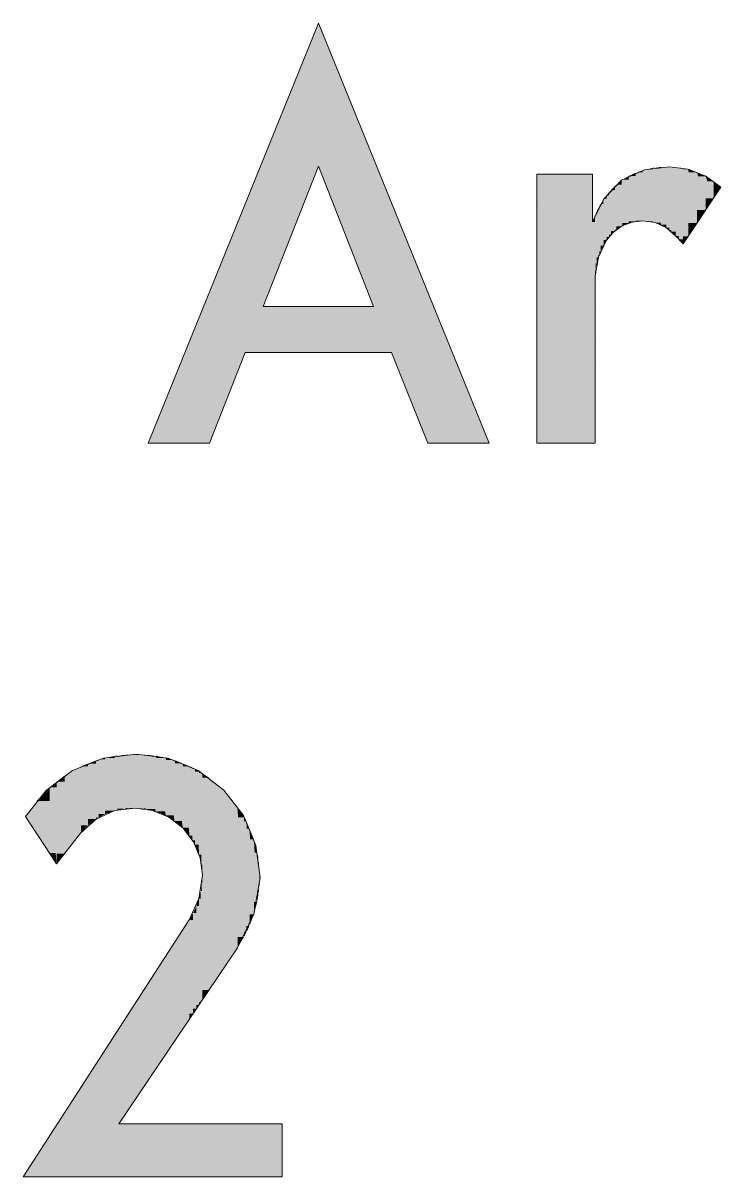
# Model space of a CAD drawing. Extents: x 885 to 2021, y 330 to 1122.
# Drawn here: x 1908.61 to 1912.02, y 647.39 to 653.02 of the extents above; entities that cross this region are included whole.
import ezdxf

# ---------------------------------------------------------------- set-up
doc = ezdxf.new("R2010")
doc.units = 0
doc.layers.get('0').update_dxf_attribs({"lineweight": 18})
doc.layers.add('P11_Plankopf_Ausführung_AF_4_800 Plankopf', color=7, linetype='Continuous', lineweight=25)

# ---------------------------------------------------------------- blocks, each defined once
blk = doc.blocks.new('Referenz-A0T8DI3SAL', base_point=(1729.7843, 502.0648))
at = {"layer": 'P11_Plankopf_Ausführung_AF_4_800 Plankopf', "color": 0, "linetype": 'Continuous', "lineweight": 13, "ltscale": 16.9}
for p, q in [((1910.054, 653.0184), (1909.2232, 650.9701)), ((1910.8852, 650.9701), (1910.054, 653.0184)), ((1909.7829, 651.6374), (1910.054, 652.3201)), ((1910.054, 652.3201), (1910.3225, 651.6374)), ((1911.6434, 652.3033), (1911.5315, 652.2525)), ((1911.7655, 652.3177), (1911.6434, 652.3033)), ((1911.8565, 652.3057), (1911.7655, 652.3177)), ((1911.9418, 652.2717), (1911.8565, 652.3057)), ((1911.3897, 652.2819), (1911.1186, 652.2819)), ((1911.1186, 652.2819), (1911.1186, 650.9701)), ((1911.3897, 652.0493), (1911.3897, 652.2819)), ((1911.5315, 652.2525), (1911.4451, 652.1617)), ((1912.0162, 652.2179), (1911.9418, 652.2717)), ((1911.8319, 651.9416), (1912.0162, 652.2179)), ((1911.4451, 652.1617), (1911.3897, 652.0493)), ((1911.5349, 652.0294), (1911.4923, 651.9996)), ((1911.5834, 652.0481), (1911.5349, 652.0294)), ((1911.635, 652.0544), (1911.5834, 652.0481)), ((1911.6953, 652.0459), (1911.635, 652.0544)), ((1911.7506, 652.0205), (1911.6953, 652.0459)), ((1911.7961, 651.9801), (1911.7506, 652.0205)), ((1911.4583, 651.9604), (1911.4188, 651.8768)), ((1911.4923, 651.9996), (1911.4583, 651.9604)), ((1911.7961, 651.9801), (1911.8319, 651.9416)), ((1911.4188, 651.8768), (1911.4023, 651.7859)), ((1911.4023, 650.9701), (1911.4023, 651.7859)), ((1910.3225, 651.6374), (1909.7829, 651.6374)), ((1909.5219, 650.9701), (1909.696, 651.4122)), ((1909.696, 651.4122), (1910.4097, 651.4122)), ((1910.4097, 651.4122), (1910.5861, 650.9701)), ((1909.2232, 650.9701), (1909.5219, 650.9701)), ((1910.5861, 650.9701), (1910.8852, 650.9701)), ((1911.1186, 650.9701), (1911.4023, 650.9701)), ((1909.0045, 649.4344), (1908.8545, 649.374)), ((1909.1649, 649.4541), (1909.0045, 649.4344)), ((1909.3208, 649.434), (1909.1649, 649.4541)), ((1909.4662, 649.3741), (1909.3208, 649.434)), ((1908.8545, 649.374), (1908.7252, 649.277)), ((1909.5912, 649.2787), (1909.4662, 649.3741)), ((1908.7252, 649.277), (1908.6253, 649.1499)), ((1909.6872, 649.1542), (1909.5912, 649.2787)), ((1908.6253, 649.1499), (1908.7762, 648.9196)), ((1909.0601, 649.1789), (1908.9686, 649.1375)), ((1909.1598, 649.1908), (1909.0601, 649.1789)), ((1909.2445, 649.1797), (1909.1598, 649.1908)), ((1909.3235, 649.147), (1909.2445, 649.1797)), ((1909.3913, 649.0949), (1909.3235, 649.147)), ((1909.7477, 649.0091), (1909.6872, 649.1542)), ((1908.9686, 649.1375), (1908.8937, 649.0706)), ((1909.4433, 649.0271), (1909.3913, 649.0949)), ((1908.7762, 648.9196), (1908.8937, 649.0706)), ((1909.476, 648.9482), (1909.4433, 649.0271)), ((1909.7686, 648.8532), (1909.7477, 649.0091)), ((1909.4872, 648.8634), (1909.476, 648.9482)), ((1909.4705, 648.7502), (1909.4872, 648.8634)), ((1909.7386, 648.6738), (1909.7686, 648.8532)), ((1909.4231, 648.6461), (1909.4705, 648.7502)), ((1909.4231, 648.6461), (1908.6127, 647.3928)), ((1909.6585, 648.5105), (1909.7386, 648.6738)), ((1909.0804, 647.6514), (1909.6585, 648.5105)), ((1909.8759, 647.6514), (1909.0804, 647.6514)), ((1909.8759, 647.3928), (1909.8759, 647.6514)), ((1908.6127, 647.3928), (1909.8759, 647.3928))]:
    blk.add_line(p, q, dxfattribs=at)
at = {"layer": 'P11_Plankopf_Ausführung_AF_4_800 Plankopf', "color": 0, "linetype": 'Continuous', "lineweight": 0, "ltscale": 0.0169}
for points in [[(1910.054, 652.3499), (1909.7829, 652.3499), (1910.054, 653.0184)], [(1910.1898, 652.3201), (1910.054, 652.3201), (1910.054, 653.0184)], [(1910.3225, 652.3569), (1910.1826, 652.3569), (1910.054, 653.0184)], [(1909.7829, 652.1358), (1909.696, 652.1358), (1909.7829, 652.3499)], [(1910.054, 652.3201), (1909.7829, 652.3201), (1909.7829, 652.3499)], [(1910.054, 652.3201), (1910.054, 652.3499), (1909.7829, 652.3499)], [(1910.3225, 651.6374), (1910.3225, 652.3569), (1910.1826, 652.3569)], [(1910.3225, 651.4122), (1910.4097, 651.4122), (1910.3225, 652.3569)], [(1910.4097, 652.142), (1910.3423, 652.142), (1910.3225, 652.3569)], [(1909.7829, 651.6374), (1910.054, 652.3201), (1909.7829, 652.3201)], [(1910.3225, 651.6374), (1910.1898, 652.3201), (1910.054, 652.3201)], [(1911.635, 652.2903), (1911.6044, 652.2903), (1911.635, 652.3005)], [(1911.6434, 652.3005), (1911.635, 652.3005), (1911.6434, 652.3033)], [(1911.6434, 652.0544), (1911.635, 652.0544), (1911.635, 652.3005)], [(1911.6434, 652.0538), (1911.6434, 652.3005), (1911.635, 652.3005)], [(1911.6655, 652.3033), (1911.6434, 652.3033), (1911.6655, 652.3083)], [(1911.6653, 652.0538), (1911.6434, 652.0538), (1911.6434, 652.3033)], [(1911.6655, 652.0524), (1911.6655, 652.3033), (1911.6434, 652.3033)], [(1911.6835, 652.3083), (1911.6655, 652.3083), (1911.6835, 652.3123)], [(1911.6833, 652.0524), (1911.6655, 652.0524), (1911.6655, 652.3083)], [(1911.6835, 652.0485), (1911.6835, 652.3083), (1911.6655, 652.3083)], [(1911.6953, 652.3123), (1911.6835, 652.3123), (1911.6953, 652.3137)], [(1911.6952, 652.0485), (1911.6835, 652.0485), (1911.6835, 652.3123)], [(1911.6953, 652.0459), (1911.6953, 652.3123), (1911.6835, 652.3123)], [(1911.7239, 652.3137), (1911.6953, 652.3137), (1911.7239, 652.3171)], [(1911.7228, 652.0459), (1911.6953, 652.0459), (1911.6953, 652.3137)], [(1911.7239, 652.0352), (1911.7239, 652.3137), (1911.6953, 652.3137)], [(1911.7244, 652.0352), (1911.7239, 652.0352), (1911.7239, 652.3171)], [(1911.7244, 652.0349), (1911.7244, 652.3171), (1911.7239, 652.3171)], [(1911.7244, 652.3171), (1911.7239, 652.3171), (1911.7244, 652.3171)], [(1911.7506, 652.3171), (1911.7244, 652.3171), (1911.7506, 652.3175)], [(1911.7493, 652.0349), (1911.7244, 652.0349), (1911.7244, 652.3171)], [(1911.7506, 652.0205), (1911.7506, 652.3171), (1911.7244, 652.3171)], [(1911.7655, 652.3175), (1911.7506, 652.3175), (1911.7655, 652.3177)], [(1911.7649, 652.0205), (1911.7506, 652.0205), (1911.7506, 652.3175)], [(1911.7655, 652.0091), (1911.7655, 652.3175), (1911.7506, 652.3175)], [(1911.7746, 652.0091), (1911.7655, 652.0091), (1911.7655, 652.3177)], [(1911.7748, 652.3171), (1911.7655, 652.3171), (1911.7655, 652.3177)], [(1911.7748, 652.002), (1911.7748, 652.3171), (1911.7655, 652.3171)], [(1911.7948, 652.002), (1911.7748, 652.002), (1911.7748, 652.3171)], [(1911.7961, 652.3156), (1911.7749, 652.3156), (1911.7748, 652.3171)], [(1911.7961, 651.9801), (1911.7961, 652.3156), (1911.7749, 652.3156)], [(1911.8107, 651.9801), (1911.7961, 651.9801), (1911.7961, 652.3156)], [(1911.8114, 652.3145), (1911.7962, 652.3145), (1911.7961, 652.3156)], [(1911.8114, 651.9637), (1911.8114, 652.3145), (1911.7962, 652.3145)], [(1911.8307, 651.9637), (1911.8114, 651.9637), (1911.8114, 652.3145)], [(1911.8319, 652.3105), (1911.8116, 652.3105), (1911.8114, 652.3145)], [(1911.8319, 651.9416), (1911.8319, 652.3105), (1911.8116, 652.3105)], [(1911.8565, 651.9785), (1911.8319, 651.9785), (1911.8319, 652.3105)], [(1911.8565, 652.3057), (1911.8323, 652.3057), (1911.8319, 652.3105)], [(1911.8565, 651.9785), (1911.8565, 652.3057), (1911.8323, 652.3057)], [(1911.9002, 652.044), (1911.8565, 652.044), (1911.8565, 652.3057)], [(1911.9002, 652.2913), (1911.8589, 652.2913), (1911.8565, 652.3057)], [(1911.9002, 652.044), (1911.9002, 652.2913), (1911.8589, 652.2913)], [(1911.9418, 652.1064), (1911.9002, 652.1064), (1911.9002, 652.2913)], [(1911.9418, 652.2717), (1911.9046, 652.2717), (1911.9002, 652.2913)], [(1911.1186, 650.9701), (1911.3897, 650.9701), (1911.1186, 652.2819)], [(1911.3897, 652.0493), (1911.3897, 652.2819), (1911.1186, 652.2819)], [(1911.3897, 652.0493), (1911.1667, 652.0493), (1911.1186, 652.2819)], [(1911.5315, 652.2303), (1911.5057, 652.2303), (1911.5315, 652.2525)], [(1911.5349, 652.2525), (1911.5315, 652.2525), (1911.5349, 652.2545)], [(1911.5349, 652.0294), (1911.5315, 652.0294), (1911.5315, 652.2525)], [(1911.5349, 652.0294), (1911.5349, 652.2525), (1911.5315, 652.2525)], [(1911.5668, 652.2545), (1911.5349, 652.2545), (1911.5668, 652.2731)], [(1911.5668, 652.0432), (1911.5349, 652.0432), (1911.5349, 652.2545)], [(1911.5668, 652.0432), (1911.5668, 652.2545), (1911.5349, 652.2545)], [(1911.567, 652.2731), (1911.5668, 652.2731), (1911.567, 652.2732)], [(1911.567, 652.0432), (1911.5668, 652.0432), (1911.5668, 652.2731)], [(1911.567, 652.0432), (1911.567, 652.2731), (1911.5668, 652.2731)], [(1911.6004, 652.2732), (1911.567, 652.2732), (1911.6004, 652.2885)], [(1911.6004, 652.0516), (1911.567, 652.0516), (1911.567, 652.2732)], [(1911.6004, 652.0516), (1911.6004, 652.2732), (1911.567, 652.2732)], [(1911.6044, 652.2885), (1911.6004, 652.2885), (1911.6044, 652.2903)], [(1911.6044, 652.0519), (1911.6004, 652.0519), (1911.6004, 652.2885)], [(1911.6044, 652.0519), (1911.6044, 652.2885), (1911.6004, 652.2885)], [(1911.635, 652.0544), (1911.6044, 652.0544), (1911.6044, 652.2903)], [(1911.635, 652.0544), (1911.635, 652.2903), (1911.6044, 652.2903)], [(1911.9418, 652.1064), (1911.9418, 652.2717), (1911.9046, 652.2717)], [(1911.9807, 652.1646), (1911.9418, 652.1646), (1911.9418, 652.2717)], [(1911.9807, 652.2471), (1911.9507, 652.2471), (1911.9418, 652.2717)], [(1911.9807, 652.1646), (1911.9807, 652.2471), (1911.9507, 652.2471)], [(1912.0162, 652.2179), (1911.9807, 652.2179), (1911.9807, 652.2471)], [(1911.4583, 652.1617), (1911.4451, 652.1617), (1911.4583, 652.1786)], [(1911.4708, 652.1786), (1911.4583, 652.1786), (1911.4708, 652.1948)], [(1911.4708, 651.9761), (1911.4583, 651.9761), (1911.4583, 652.1786)], [(1911.4708, 651.9761), (1911.4708, 652.1786), (1911.4583, 652.1786)], [(1911.4799, 652.1948), (1911.4708, 652.1948), (1911.4799, 652.2044)], [(1911.4799, 651.9875), (1911.4708, 651.9875), (1911.4708, 652.1948)], [(1911.4799, 651.9875), (1911.4799, 652.1948), (1911.4708, 652.1948)], [(1911.4997, 652.2044), (1911.4799, 652.2044), (1911.4997, 652.2252)], [(1911.4997, 652.0053), (1911.4799, 652.0053), (1911.4799, 652.2044)], [(1911.4997, 652.0053), (1911.4997, 652.2044), (1911.4799, 652.2044)], [(1911.5057, 652.2252), (1911.4997, 652.2252), (1911.5057, 652.2303)], [(1911.5057, 652.0107), (1911.4997, 652.0107), (1911.4997, 652.2252)], [(1911.5057, 652.0107), (1911.5057, 652.2252), (1911.4997, 652.2252)], [(1911.5315, 652.0273), (1911.5057, 652.0273), (1911.5057, 652.2303)], [(1911.5315, 652.0273), (1911.5315, 652.2303), (1911.5057, 652.2303)], [(1911.9807, 652.1646), (1912.0162, 652.2179), (1911.9807, 652.2179)], [(1909.696, 651.7066), (1909.5219, 651.7066), (1909.696, 652.1358)], [(1909.696, 651.4122), (1909.7829, 651.4122), (1909.696, 652.1358)], [(1909.7829, 651.4122), (1909.7829, 652.1358), (1909.696, 652.1358)], [(1910.4097, 651.4122), (1910.4097, 652.142), (1910.3423, 652.142)], [(1910.5195, 651.4122), (1910.4097, 651.4122), (1910.4097, 652.142)], [(1910.5861, 651.7071), (1910.4751, 651.7071), (1910.4097, 652.142)], [(1911.4229, 652.1179), (1911.4188, 652.1179), (1911.4229, 652.1261)], [(1911.4295, 652.1261), (1911.4229, 652.1261), (1911.4295, 652.1367)], [(1911.4295, 651.9058), (1911.4229, 651.9058), (1911.4229, 652.1261)], [(1911.4295, 651.9058), (1911.4295, 652.1261), (1911.4229, 652.1261)], [(1911.4427, 652.1367), (1911.4295, 652.1367), (1911.4427, 652.1578)], [(1911.4427, 651.9337), (1911.4295, 651.9337), (1911.4295, 652.1367)], [(1911.4427, 651.9337), (1911.4427, 652.1367), (1911.4295, 652.1367)], [(1911.4451, 652.1578), (1911.4427, 652.1578), (1911.4451, 652.1617)], [(1911.4451, 651.9379), (1911.4427, 651.9379), (1911.4427, 652.1578)], [(1911.4451, 651.9379), (1911.4451, 652.1578), (1911.4427, 652.1578)], [(1911.4583, 651.9604), (1911.4451, 651.9604), (1911.4451, 652.1617)], [(1911.4583, 651.9604), (1911.4583, 652.1617), (1911.4451, 652.1617)], [(1911.9418, 652.1064), (1911.9807, 652.1646), (1911.9418, 652.1646)], [(1911.4023, 652.0493), (1911.3897, 652.0493), (1911.4023, 652.0831)], [(1911.4044, 652.0831), (1911.4023, 652.0831), (1911.4044, 652.0885)], [(1911.4044, 651.8079), (1911.4023, 651.8079), (1911.4023, 652.0831)], [(1911.4044, 651.8079), (1911.4044, 652.0831), (1911.4023, 652.0831)], [(1911.4052, 652.0885), (1911.4044, 652.0885), (1911.4052, 652.0902)], [(1911.4052, 651.8167), (1911.4044, 651.8167), (1911.4044, 652.0885)], [(1911.4052, 651.8167), (1911.4052, 652.0885), (1911.4044, 652.0885)], [(1911.4107, 652.0902), (1911.4052, 652.0902), (1911.4107, 652.1014)], [(1911.4107, 651.8471), (1911.4052, 651.8471), (1911.4052, 652.0902)], [(1911.4107, 651.8471), (1911.4107, 652.0902), (1911.4052, 652.0902)], [(1911.4188, 652.1014), (1911.4107, 652.1014), (1911.4188, 652.1179)], [(1911.4188, 651.8768), (1911.4107, 651.8768), (1911.4107, 652.1014)], [(1911.4188, 651.8768), (1911.4188, 652.1014), (1911.4107, 652.1014)], [(1911.4229, 651.8879), (1911.4188, 651.8879), (1911.4188, 652.1179)], [(1911.4229, 651.8879), (1911.4229, 652.1179), (1911.4188, 652.1179)], [(1911.9002, 652.044), (1911.9418, 652.1064), (1911.9002, 652.1064)], [(1911.3897, 650.9701), (1911.3897, 652.0493), (1911.1667, 652.0493)], [(1911.3897, 650.9701), (1911.4023, 650.9701), (1911.3897, 652.0493)], [(1911.4023, 651.7859), (1911.4023, 652.0493), (1911.3897, 652.0493)], [(1911.4023, 651.7859), (1911.3928, 651.7859), (1911.3897, 652.0493)], [(1911.4997, 652.0053), (1911.5057, 652.0107), (1911.4997, 652.0107)], [(1911.5057, 652.0107), (1911.5315, 652.0273), (1911.5057, 652.0273)], [(1911.5315, 652.0273), (1911.5349, 652.0294), (1911.5315, 652.0294)], [(1911.5349, 652.0294), (1911.5668, 652.0432), (1911.5349, 652.0432)], [(1911.5668, 652.0432), (1911.567, 652.0432), (1911.5668, 652.0432)], [(1911.567, 652.0432), (1911.6004, 652.0516), (1911.567, 652.0516)], [(1911.6004, 652.0516), (1911.6044, 652.0519), (1911.6004, 652.0519)], [(1911.6044, 652.0519), (1911.635, 652.0544), (1911.6044, 652.0544)], [(1911.6434, 652.0538), (1911.6434, 652.0544), (1911.635, 652.0544)], [(1911.6655, 652.0524), (1911.6653, 652.0538), (1911.6434, 652.0538)], [(1911.6835, 652.0485), (1911.6833, 652.0524), (1911.6655, 652.0524)], [(1911.6953, 652.0459), (1911.6952, 652.0485), (1911.6835, 652.0485)], [(1911.7239, 652.0352), (1911.7228, 652.0459), (1911.6953, 652.0459)], [(1911.7244, 652.0349), (1911.7244, 652.0352), (1911.7239, 652.0352)], [(1911.7506, 652.0205), (1911.7493, 652.0349), (1911.7244, 652.0349)], [(1911.7655, 652.0091), (1911.7649, 652.0205), (1911.7506, 652.0205)], [(1911.7748, 652.002), (1911.7746, 652.0091), (1911.7655, 652.0091)], [(1911.8565, 651.9785), (1911.9002, 652.044), (1911.8565, 652.044)], [(1911.4451, 651.9379), (1911.4583, 651.9604), (1911.4451, 651.9604)], [(1911.4583, 651.9604), (1911.4708, 651.9761), (1911.4583, 651.9761)], [(1911.4708, 651.9761), (1911.4799, 651.9875), (1911.4708, 651.9875)], [(1911.4799, 651.9875), (1911.4997, 652.0053), (1911.4799, 652.0053)], [(1911.7961, 651.9801), (1911.7948, 652.002), (1911.7748, 652.002)], [(1911.8114, 651.9637), (1911.8107, 651.9801), (1911.7961, 651.9801)], [(1911.8319, 651.9416), (1911.8307, 651.9637), (1911.8114, 651.9637)], [(1911.8319, 651.9416), (1911.8565, 651.9785), (1911.8319, 651.9785)], [(1911.4229, 651.8879), (1911.4295, 651.9058), (1911.4229, 651.9058)], [(1911.4295, 651.9058), (1911.4427, 651.9337), (1911.4295, 651.9337)], [(1911.4427, 651.9337), (1911.4451, 651.9379), (1911.4427, 651.9379)], [(1911.4052, 651.8167), (1911.4107, 651.8471), (1911.4052, 651.8471)], [(1911.4107, 651.8471), (1911.4188, 651.8768), (1911.4107, 651.8768)], [(1911.4188, 651.8768), (1911.4229, 651.8879), (1911.4188, 651.8879)], [(1911.4023, 650.9701), (1911.4023, 651.7859), (1911.3928, 651.7859)], [(1911.4023, 651.7859), (1911.4044, 651.8079), (1911.4023, 651.8079)], [(1911.4044, 651.8079), (1911.4052, 651.8167), (1911.4044, 651.8167)], [(1909.2232, 650.9701), (1909.5219, 650.9701), (1909.5219, 651.7066)], [(1909.696, 651.4122), (1909.5219, 651.4122), (1909.5219, 651.7066)], [(1909.696, 651.4122), (1909.696, 651.7066), (1909.5219, 651.7066)], [(1910.5861, 650.9701), (1910.5861, 651.7071), (1910.4751, 651.7071)], [(1910.5861, 650.9701), (1910.8852, 650.9701), (1910.5861, 651.7071)], [(1909.7829, 651.4122), (1910.3225, 651.4122), (1909.7829, 651.6374)], [(1910.3225, 651.4122), (1910.3225, 651.6374), (1909.7829, 651.6374)], [(1909.5219, 650.9701), (1909.696, 651.4122), (1909.5219, 651.4122)], [(1910.5861, 650.9701), (1910.5195, 651.4122), (1910.4097, 651.4122)], [(1908.9686, 649.4078), (1908.9286, 649.4078), (1908.9686, 649.423)], [(1908.9822, 649.423), (1908.9686, 649.423), (1908.9822, 649.4282)], [(1908.9822, 649.1449), (1908.9686, 649.1449), (1908.9686, 649.423)], [(1908.9822, 649.1449), (1908.9822, 649.423), (1908.9686, 649.423)], [(1909.0128, 649.4282), (1908.9822, 649.4282), (1909.0128, 649.4349)], [(1909.0128, 649.1617), (1908.9822, 649.1617), (1908.9822, 649.4282)], [(1909.0128, 649.1617), (1909.0128, 649.4282), (1908.9822, 649.4282)], [(1909.0601, 649.4349), (1909.0128, 649.4349), (1909.0601, 649.4453)], [(1909.0601, 649.1789), (1909.0128, 649.1789), (1909.0128, 649.4349)], [(1909.0601, 649.1789), (1909.0601, 649.4349), (1909.0128, 649.4349)], [(1909.0726, 649.4453), (1909.0601, 649.4453), (1909.0726, 649.448)], [(1909.0726, 649.1813), (1909.0601, 649.1813), (1909.0601, 649.4453)], [(1909.0726, 649.1813), (1909.0726, 649.4453), (1909.0601, 649.4453)], [(1909.1095, 649.448), (1909.0726, 649.448), (1909.1095, 649.4505)], [(1909.1095, 649.1886), (1909.0726, 649.1886), (1909.0726, 649.448)], [(1909.1095, 649.1886), (1909.1095, 649.448), (1909.0726, 649.448)], [(1909.1598, 649.4505), (1909.1095, 649.4505), (1909.1598, 649.4538)], [(1909.1598, 649.1908), (1909.1095, 649.1908), (1909.1095, 649.4505)], [(1909.1598, 649.1908), (1909.1598, 649.4505), (1909.1095, 649.4505)], [(1909.1649, 649.4538), (1909.1598, 649.4538), (1909.1649, 649.4541)], [(1909.1649, 649.1908), (1909.1598, 649.1908), (1909.1598, 649.4538)], [(1909.1649, 649.1904), (1909.1649, 649.4538), (1909.1598, 649.4538)], [(1909.2104, 649.1904), (1909.1649, 649.1904), (1909.1649, 649.4541)], [(1909.211, 649.4506), (1909.1655, 649.4506), (1909.1649, 649.4541)], [(1909.211, 649.1868), (1909.211, 649.4506), (1909.1655, 649.4506)], [(1909.2571, 649.1868), (1909.211, 649.1868), (1909.211, 649.4506)], [(1909.2591, 649.4469), (1909.2117, 649.4469), (1909.211, 649.4506)], [(1909.2591, 649.1752), (1909.2591, 649.4469), (1909.2117, 649.4469)], [(1909.261, 649.1752), (1909.2591, 649.1752), (1909.2591, 649.4469)], [(1909.261, 649.4465), (1909.2591, 649.4465), (1909.2591, 649.4469)], [(1909.261, 649.1748), (1909.261, 649.4465), (1909.2591, 649.4465)], [(1909.3052, 649.1748), (1909.261, 649.1748), (1909.261, 649.4465)], [(1909.3084, 649.4352), (1909.2628, 649.4352), (1909.261, 649.4465)], [(1909.3084, 649.1551), (1909.3084, 649.4352), (1909.2628, 649.4352)], [(1909.3474, 649.1551), (1909.3084, 649.1551), (1909.3084, 649.4352)], [(1909.3511, 649.4251), (1909.3098, 649.4251), (1909.3084, 649.4352)], [(1909.3511, 649.129), (1909.3511, 649.4251), (1909.3098, 649.4251)], [(1909.3522, 649.129), (1909.3511, 649.129), (1909.3511, 649.4251)], [(1909.3522, 649.4246), (1909.3511, 649.4246), (1909.3511, 649.4251)], [(1909.3522, 649.1283), (1909.3522, 649.4246), (1909.3511, 649.4246)], [(1909.3873, 649.1283), (1909.3522, 649.1283), (1909.3522, 649.4246)], [(1909.3913, 649.4085), (1909.3541, 649.4085), (1909.3522, 649.4246)], [(1908.8937, 649.3498), (1908.8151, 649.3498), (1908.8937, 649.3941)], [(1908.8957, 649.3941), (1908.8937, 649.3941), (1908.8957, 649.3952)], [(1908.8957, 649.0726), (1908.8937, 649.0726), (1908.8937, 649.3941)], [(1908.8957, 649.0726), (1908.8957, 649.3941), (1908.8937, 649.3941)], [(1908.9286, 649.3952), (1908.8957, 649.3952), (1908.9286, 649.4078)], [(1908.9286, 649.1069), (1908.8957, 649.1069), (1908.8957, 649.3952)], [(1908.9286, 649.1069), (1908.9286, 649.3952), (1908.8957, 649.3952)], [(1908.9686, 649.1375), (1908.9286, 649.1375), (1908.9286, 649.4078)], [(1908.9686, 649.1375), (1908.9686, 649.4078), (1908.9286, 649.4078)], [(1909.3913, 649.0949), (1909.3913, 649.4085), (1909.3541, 649.4085)], [(1909.4209, 649.0949), (1909.3913, 649.0949), (1909.3913, 649.4085)], [(1909.4246, 649.3948), (1909.3926, 649.3948), (1909.3913, 649.4085)], [(1909.4246, 649.0559), (1909.4246, 649.3948), (1909.3926, 649.3948)], [(1909.4376, 649.0559), (1909.4246, 649.0559), (1909.4246, 649.3948)], [(1909.4385, 649.3891), (1909.4249, 649.3891), (1909.4246, 649.3948)], [(1909.4385, 649.0333), (1909.4385, 649.3891), (1909.4249, 649.3891)], [(1909.4508, 649.0333), (1909.4385, 649.0333), (1909.4385, 649.3891)], [(1909.4515, 649.3812), (1909.4388, 649.3812), (1909.4385, 649.3891)], [(1909.4515, 649.0121), (1909.4515, 649.3812), (1909.4388, 649.3812)], [(1909.4689, 649.0121), (1909.4515, 649.0121), (1909.4515, 649.3812)], [(1909.4711, 649.3692), (1909.4521, 649.3692), (1909.4515, 649.3812)], [(1909.4711, 648.9646), (1909.4711, 649.3692), (1909.4521, 649.3692)], [(1909.4818, 648.9646), (1909.4711, 648.9646), (1909.4711, 649.3692)], [(1909.4831, 649.3619), (1909.4713, 649.3619), (1909.4711, 649.3692)], [(1908.7762, 649.2929), (1908.7421, 649.2929), (1908.7762, 649.3195)], [(1908.8151, 649.3195), (1908.7762, 649.3195), (1908.8151, 649.3498)], [(1908.8151, 648.9695), (1908.7762, 648.9695), (1908.7762, 649.3195)], [(1908.8151, 648.9695), (1908.8151, 649.3195), (1908.7762, 649.3195)], [(1908.8937, 649.0706), (1908.8151, 649.0706), (1908.8151, 649.3498)], [(1908.8937, 649.0706), (1908.8937, 649.3498), (1908.8151, 649.3498)], [(1909.4831, 648.9147), (1909.4831, 649.3619), (1909.4713, 649.3619)], [(1909.4868, 648.9147), (1909.4831, 648.9147), (1909.4831, 649.3619)], [(1909.4872, 649.3594), (1909.4832, 649.3594), (1909.4831, 649.3619)], [(1909.4872, 648.8634), (1909.4872, 649.3594), (1909.4832, 649.3594)], [(1909.5192, 648.3034), (1909.4872, 648.3034), (1909.4872, 649.3594)], [(1909.5192, 649.3399), (1909.4878, 649.3399), (1909.4872, 649.3594)], [(1909.5192, 648.3034), (1909.5192, 649.3399), (1909.4878, 649.3399)], [(1909.5912, 648.4104), (1909.5192, 648.4104), (1909.5192, 649.3399)], [(1909.5912, 649.2787), (1909.5239, 649.2787), (1909.5192, 649.3399)], [(1908.7421, 649.2258), (1908.6784, 649.2258), (1908.7421, 649.2929)], [(1908.7715, 648.9717), (1908.7421, 648.9717), (1908.7421, 649.2929)], [(1908.7762, 648.9196), (1908.7762, 649.2929), (1908.7421, 649.2929)], [(1909.5912, 648.4104), (1909.5912, 649.2787), (1909.5239, 649.2787)], [(1909.6527, 648.5019), (1909.5912, 648.5019), (1909.5912, 649.2787)], [(1909.6527, 649.207), (1909.5969, 649.207), (1909.5912, 649.2787)], [(1908.6784, 649.1499), (1908.6253, 649.1499), (1908.6784, 649.2258)], [(1908.7177, 649.069), (1908.6784, 649.069), (1908.6784, 649.2258)], [(1908.7421, 648.9717), (1908.7421, 649.2258), (1908.6784, 649.2258)], [(1909.6527, 648.5019), (1909.6527, 649.207), (1909.5969, 649.207)], [(1909.6585, 648.5105), (1909.6527, 648.5105), (1909.6527, 649.207)], [(1909.6585, 649.1976), (1909.6528, 649.1976), (1909.6527, 649.207)], [(1909.6585, 648.5105), (1909.6585, 649.1976), (1909.6528, 649.1976)], [(1909.6904, 648.5623), (1909.6585, 648.5623), (1909.6585, 649.1976)], [(1909.6904, 649.1457), (1909.6611, 649.1457), (1909.6585, 649.1976)], [(1908.6784, 649.069), (1908.6784, 649.1499), (1908.6253, 649.1499)], [(1908.9686, 649.1375), (1908.9822, 649.1449), (1908.9686, 649.1449)], [(1908.9822, 649.1449), (1909.0128, 649.1617), (1908.9822, 649.1617)], [(1909.0128, 649.1617), (1909.0601, 649.1789), (1909.0128, 649.1789)], [(1909.0601, 649.1789), (1909.0726, 649.1813), (1909.0601, 649.1813)], [(1909.0726, 649.1813), (1909.1095, 649.1886), (1909.0726, 649.1886)], [(1909.1095, 649.1886), (1909.1598, 649.1908), (1909.1095, 649.1908)], [(1909.1649, 649.1904), (1909.1649, 649.1908), (1909.1598, 649.1908)], [(1909.211, 649.1868), (1909.2104, 649.1904), (1909.1649, 649.1904)], [(1909.2591, 649.1752), (1909.2571, 649.1868), (1909.211, 649.1868)], [(1909.261, 649.1748), (1909.261, 649.1752), (1909.2591, 649.1752)], [(1909.3084, 649.1551), (1909.3052, 649.1748), (1909.261, 649.1748)], [(1909.3511, 649.129), (1909.3474, 649.1551), (1909.3084, 649.1551)], [(1909.6904, 648.5623), (1909.6904, 649.1457), (1909.6611, 649.1457)], [(1909.7023, 648.5865), (1909.6904, 648.5865), (1909.6904, 649.1457)], [(1909.7023, 649.1265), (1909.6908, 649.1265), (1909.6904, 649.1457)], [(1908.8957, 649.0726), (1908.9286, 649.1069), (1908.8957, 649.1069)], [(1908.9286, 649.1069), (1908.9686, 649.1375), (1908.9286, 649.1375)], [(1909.3522, 649.1283), (1909.3522, 649.129), (1909.3511, 649.129)], [(1909.3913, 649.0949), (1909.3873, 649.1283), (1909.3522, 649.1283)], [(1909.4246, 649.0559), (1909.4209, 649.0949), (1909.3913, 649.0949)], [(1909.7023, 648.5865), (1909.7023, 649.1265), (1909.6908, 649.1265)], [(1909.7172, 648.6169), (1909.7023, 648.6169), (1909.7023, 649.1265)], [(1909.7172, 649.0907), (1909.7033, 649.0907), (1909.7023, 649.1265)], [(1909.7172, 648.6169), (1909.7172, 649.0907), (1909.7033, 649.0907)], [(1909.7386, 648.6738), (1909.7172, 648.6738), (1909.7172, 649.0907)], [(1909.7386, 649.0394), (1909.7198, 649.0394), (1909.7172, 649.0907)], [(1908.7421, 648.9717), (1908.7177, 649.069), (1908.6784, 649.069)], [(1908.8151, 648.9695), (1908.8937, 649.0706), (1908.8151, 649.0706)], [(1908.8937, 649.0706), (1908.8957, 649.0726), (1908.8937, 649.0726)], [(1909.4385, 649.0333), (1909.4376, 649.0559), (1909.4246, 649.0559)], [(1909.4515, 649.0121), (1909.4508, 649.0333), (1909.4385, 649.0333)], [(1909.7386, 648.6738), (1909.7386, 649.0394), (1909.7198, 649.0394)], [(1909.7387, 648.6741), (1909.7386, 648.6741), (1909.7386, 649.0394)], [(1909.7387, 649.0393), (1909.7386, 649.0393), (1909.7386, 649.0394)], [(1909.7387, 648.6741), (1909.7387, 649.0393), (1909.7386, 649.0393)], [(1909.7543, 648.7326), (1909.7387, 648.7326), (1909.7387, 649.0393)], [(1909.7543, 648.9745), (1909.742, 648.9745), (1909.7387, 649.0393)], [(1908.7762, 648.9196), (1908.7715, 648.9717), (1908.7421, 648.9717)], [(1909.4711, 648.9646), (1909.4689, 649.0121), (1909.4515, 649.0121)], [(1909.7543, 648.7326), (1909.7543, 648.9745), (1909.742, 648.9745)], [(1909.7609, 648.7719), (1909.7543, 648.7719), (1909.7543, 648.9745)], [(1909.7609, 648.9474), (1909.7552, 648.9474), (1909.7543, 648.9745)], [(1908.7762, 648.9196), (1908.8151, 648.9695), (1908.7762, 648.9695)], [(1909.4831, 648.9147), (1909.4818, 648.9646), (1909.4711, 648.9646)], [(1909.7609, 648.7719), (1909.7609, 648.9474), (1909.7552, 648.9474)], [(1909.7644, 648.7925), (1909.7609, 648.7925), (1909.7609, 648.9474)], [(1909.7644, 648.9048), (1909.7619, 648.9048), (1909.7609, 648.9474)], [(1909.4872, 648.8634), (1909.4868, 648.9147), (1909.4831, 648.9147)], [(1909.4872, 648.8252), (1909.4852, 648.8252), (1909.4872, 648.8634)], [(1909.7644, 648.7925), (1909.7644, 648.9048), (1909.7619, 648.9048)], [(1909.7686, 648.8532), (1909.7644, 648.8532), (1909.7644, 648.9048)], [(1909.4852, 648.7874), (1909.4796, 648.7874), (1909.4852, 648.8252)], [(1909.4872, 648.2559), (1909.4852, 648.2559), (1909.4852, 648.8252)], [(1909.4872, 648.2559), (1909.4872, 648.8252), (1909.4852, 648.8252)], [(1909.7644, 648.7925), (1909.7686, 648.8532), (1909.7644, 648.8532)], [(1909.4705, 648.7141), (1909.458, 648.7141), (1909.4705, 648.7502)], [(1909.4796, 648.7502), (1909.4705, 648.7502), (1909.4796, 648.7874)], [(1909.4796, 648.2446), (1909.4705, 648.2446), (1909.4705, 648.7502)], [(1909.4796, 648.2446), (1909.4796, 648.7502), (1909.4705, 648.7502)], [(1909.4852, 648.2529), (1909.4796, 648.2529), (1909.4796, 648.7874)], [(1909.4852, 648.2529), (1909.4852, 648.7874), (1909.4796, 648.7874)], [(1909.7543, 648.7326), (1909.7609, 648.7719), (1909.7543, 648.7719)], [(1909.7609, 648.7719), (1909.7644, 648.7925), (1909.7609, 648.7925)], [(1909.458, 648.6793), (1909.4422, 648.6793), (1909.458, 648.7141)], [(1909.4705, 648.2311), (1909.458, 648.2311), (1909.458, 648.7141)], [(1909.4705, 648.2311), (1909.4705, 648.7141), (1909.458, 648.7141)], [(1909.7387, 648.6741), (1909.7543, 648.7326), (1909.7387, 648.7326)], [(1909.4231, 648.1607), (1909.1092, 648.1607), (1909.4231, 648.6461)], [(1909.4422, 648.6461), (1909.4231, 648.6461), (1909.4422, 648.6793)], [(1909.4422, 648.189), (1909.4231, 648.189), (1909.4231, 648.6461)], [(1909.4422, 648.189), (1909.4422, 648.6461), (1909.4231, 648.6461)], [(1909.458, 648.2125), (1909.4422, 648.2125), (1909.4422, 648.6793)], [(1909.458, 648.2125), (1909.458, 648.6793), (1909.4422, 648.6793)], [(1909.7172, 648.6169), (1909.7386, 648.6738), (1909.7172, 648.6738)], [(1909.7386, 648.6738), (1909.7387, 648.6741), (1909.7386, 648.6741)], [(1909.6904, 648.5623), (1909.7023, 648.5865), (1909.6904, 648.5865)], [(1909.7023, 648.5865), (1909.7172, 648.6169), (1909.7023, 648.6169)], [(1909.6585, 648.5105), (1909.6904, 648.5623), (1909.6585, 648.5623)], [(1909.5912, 648.4104), (1909.6527, 648.5019), (1909.5912, 648.5019)], [(1909.6527, 648.5019), (1909.6585, 648.5105), (1909.6527, 648.5105)], [(1909.5192, 648.3034), (1909.5912, 648.4104), (1909.5192, 648.4104)], [(1909.4872, 648.2559), (1909.5192, 648.3034), (1909.4872, 648.3034)], [(1909.4705, 648.2311), (1909.4796, 648.2446), (1909.4705, 648.2446)], [(1909.4796, 648.2446), (1909.4852, 648.2529), (1909.4796, 648.2529)], [(1909.4852, 648.2529), (1909.4872, 648.2559), (1909.4852, 648.2559)], [(1909.4231, 648.1607), (1909.4422, 648.189), (1909.4231, 648.189)], [(1909.4422, 648.189), (1909.458, 648.2125), (1909.4422, 648.2125)], [(1909.458, 648.2125), (1909.4705, 648.2311), (1909.458, 648.2311)], [(1909.3931, 648.1161), (1909.0804, 648.1161), (1909.4231, 648.1607)], [(1909.0804, 648.1161), (1909.4231, 648.1607), (1909.1092, 648.1607)], [(1908.6127, 647.3928), (1909.0804, 647.3928), (1909.0804, 648.1161)], [(1909.0804, 647.6514), (1909.3931, 648.1161), (1909.0804, 648.1161)], [(1909.0804, 647.3928), (1909.8759, 647.3928), (1909.0804, 647.6514)], [(1909.8759, 647.3928), (1909.8759, 647.6514), (1909.0804, 647.6514)]]:
    blk.add_solid(points, dxfattribs=at)

msp = doc.modelspace()

# ---------------------------------------------------------------- block references
at = {"color": 8, "lineweight": 25, "ltscale": 0.25, "true_color": 0x808080}
msp.add_blockref('Referenz-A0T8DI3SAL', (1729.7843, 502.0648), dxfattribs=at)

doc.saveas('drawing.dxf')
